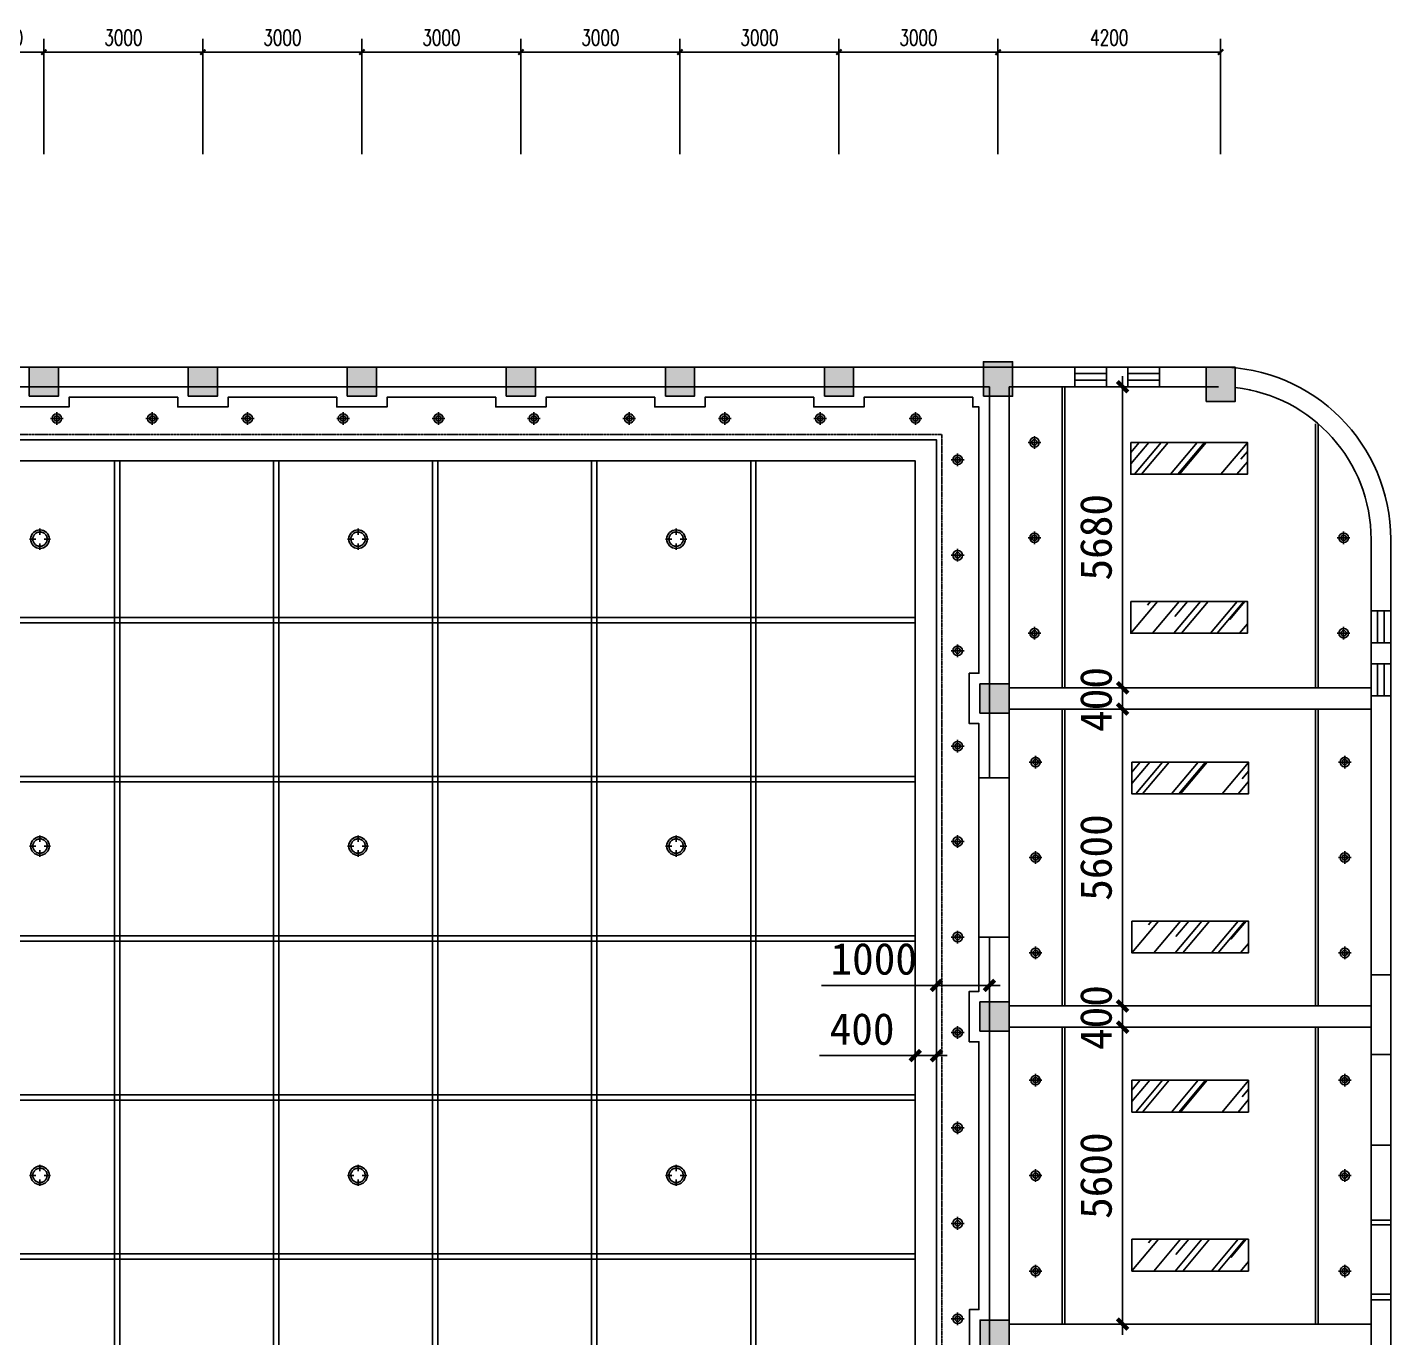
# Model space of a CAD drawing. Header units: millimetres. Extents: x -150677 to 588340, y -254013 to 149700.
# Drawn here: x 504065 to 529788, y 13693 to 38409 of the extents above; entities that cross this region are included whole.
import ezdxf

# ---------------------------------------------------------------- set-up
doc = ezdxf.new("R2010")
doc.units = ezdxf.units.MM
doc.header["$LTSCALE"] = 10
doc.header["$MEASUREMENT"] = 0
doc.linetypes.add('DASHED2', pattern=[0.375, 0.25, -0.125])
for name, color, linetype in [('1-Ba原始建筑墙体', 2, 'Continuous'), ('2-Ba顶面轮廓', 4, 'Continuous'), ('2-Ca墙面装饰', 8, 'Continuous'), ('4-Aa顶面灯具', 1, 'Continuous'), ('5-Aa原始建筑淡显填充', 251, 'Continuous'), ('6-Ab柱体', 6, 'Continuous'), ('6-Bb窗', 5, 'Continuous'), ('CEI_LIGHT', 30, 'Continuous'), ('PUB_DIM', 3, 'Continuous')]:
    doc.layers.add(name, color=color, linetype=linetype)
doc.styles.add('_TCH_DIM_T3', font='SIMPLEX', dxfattribs={"width": 0.705882, "bigfont": 'GBCBIG'})
doc.styles.get("Standard").update_dxf_attribs({"font": ''})
doc.styles.get('Standard').set_extended_font_data('SimSun')
doc.dimstyles.new('_TCH_ARCH&&100', dxfattribs={"dimtxt": 297.5, "dimasz": 100, "dimexe": 250, "dimexo": 300, "dimgap": 126.25, "dimtad": 1, "dimdec": 0, "dimzin": 0, "dimdsep": 46, "dimtxsty": '_TCH_DIM_T3', "dimblk": 'ARCHTICK', "dimcen": 0.09, "dimclrt": 7, "dimazin": 2, "dimtfac": 1, "dimtdec": 0, "dimtix": 1, "dimtmove": 2, "dimatfit": 3, "dimfxl": 1, "dimtolj": 1, "dimtzin": 0, "dimarcsym": 0})
doc.dimstyles.new('DIMN200', dxfattribs={"dimscale": 2, "dimtxt": 300, "dimasz": 100, "dimexe": 100, "dimexo": 300, "dimgap": 100, "dimtad": 1, "dimdec": 0, "dimtxsty": 'Standard', "dimblk": 'ARCHTICK', "dimcen": 2.5, "dimdle": 100, "dimclrd": 8, "dimclre": 8, "dimclrt": 96, "dimadec": 0, "dimazin": 0, "dimtfac": 1, "dimtdec": 0, "dimtmove": 0, "dimatfit": 3, "dimldrblk": 'DOT', "dimfxl": 100, "dimarcsym": 0})
pattern_1 = [(50, (524904.1, 14950.04), (404.41, 1452.725), [9360, -1248, 3120, -624]), (50, (525734, 15262), (-1036.86, 55.45), [1872, -205.92, 3744, -468]), (50, (525216.1, 15480.44), (1765.45, 2754.4), [4992, -873.6, 2496, -624])]
pattern_2 = [(50, (524904.1, 20950.04), (404.41, 1452.725), [9360, -1248, 3120, -624]), (50, (525734, 21262), (-1036.86, 55.45), [1872, -205.92, 3744, -468]), (50, (525216.1, 21480.44), (1765.45, 2754.4), [4992, -873.6, 2496, -624])]
pattern_3 = [(50, (524882.5, 26980.04), (404.41, 1452.725), [9360, -1248, 3120, -624]), (50, (525712.44, 27292), (-1036.86, 55.45), [1872, -205.92, 3744, -468]), (50, (525194.52, 27510.44), (1765.45, 2754.4), [4992, -873.6, 2496, -624])]

# ---------------------------------------------------------------- blocks, each defined once
blk = doc.blocks.new('_ArchTick')
at = {"color": 0, "linetype": 'ByBlock', "const_width": 0.4}
blk.add_lwpolyline([(-0.5, -0.5), (0.5, 0.5)], dxfattribs=at)
blk = doc.blocks.new('*D1386')
at = {"layer": 'Defpoints', "color": 0, "transparency": 16777216}
for p in [(504378, 37939), (502878, 35718), (504378, 35718)]:
    blk.add_point(p, dxfattribs=at)
at = {"layer": 'PUB_DIM', "color": 0, "lineweight": -2, "transparency": 16777216}
for p, q in [((502878, 36018), (502878, 38189)), ((504378, 36018), (504378, 38189)), ((502878, 37939), (504378, 37939))]:
    blk.add_line(p, q, dxfattribs=at)
at = {"layer": 'PUB_DIM', "color": 0, "lineweight": -2, "transparency": 16777216, "xscale": 100, "yscale": 100, "zscale": 100, "rotation": 180}
blk.add_blockref('_ArchTick', (502878, 37939), dxfattribs=at)
at = {"layer": 'PUB_DIM', "color": 0, "lineweight": -2, "transparency": 16777216, "xscale": 100, "yscale": 100, "zscale": 100}
blk.add_blockref('_ArchTick', (504378, 37939), dxfattribs=at)
at = {"layer": 'PUB_DIM', "color": 7, "transparency": 16777216, "insert": (503628, 38214), "char_height": 297.5, "attachment_point": 5, "style": '_TCH_DIM_T3'}
blk.add_mtext('\\A1;1500', dxfattribs=at)
blk = doc.blocks.new('*D1387')
at = {"layer": 'Defpoints', "color": 0, "transparency": 16777216}
for p in [(507378, 37939), (504378, 35718), (507378, 35718)]:
    blk.add_point(p, dxfattribs=at)
at = {"layer": 'PUB_DIM', "color": 0, "lineweight": -2, "transparency": 16777216}
for p, q in [((504378, 36018), (504378, 38189)), ((507378, 36018), (507378, 38189)), ((504378, 37939), (507378, 37939))]:
    blk.add_line(p, q, dxfattribs=at)
at = {"layer": 'PUB_DIM', "color": 0, "lineweight": -2, "transparency": 16777216, "xscale": 100, "yscale": 100, "zscale": 100, "rotation": 180}
blk.add_blockref('_ArchTick', (504378, 37939), dxfattribs=at)
at = {"layer": 'PUB_DIM', "color": 0, "lineweight": -2, "transparency": 16777216, "xscale": 100, "yscale": 100, "zscale": 100}
blk.add_blockref('_ArchTick', (507378, 37939), dxfattribs=at)
at = {"layer": 'PUB_DIM', "color": 7, "transparency": 16777216, "insert": (505878, 38214), "char_height": 297.5, "attachment_point": 5, "style": '_TCH_DIM_T3'}
blk.add_mtext('\\A1;3000', dxfattribs=at)
blk = doc.blocks.new('*D1388')
at = {"layer": 'Defpoints', "color": 0, "transparency": 16777216}
for p in [(510378, 37939), (507378, 35718), (510378, 35718)]:
    blk.add_point(p, dxfattribs=at)
at = {"layer": 'PUB_DIM', "color": 0, "lineweight": -2, "transparency": 16777216}
for p, q in [((507378, 36018), (507378, 38189)), ((510378, 36018), (510378, 38189)), ((507378, 37939), (510378, 37939))]:
    blk.add_line(p, q, dxfattribs=at)
at = {"layer": 'PUB_DIM', "color": 0, "lineweight": -2, "transparency": 16777216, "xscale": 100, "yscale": 100, "zscale": 100, "rotation": 180}
blk.add_blockref('_ArchTick', (507378, 37939), dxfattribs=at)
at = {"layer": 'PUB_DIM', "color": 0, "lineweight": -2, "transparency": 16777216, "xscale": 100, "yscale": 100, "zscale": 100}
blk.add_blockref('_ArchTick', (510378, 37939), dxfattribs=at)
at = {"layer": 'PUB_DIM', "color": 7, "transparency": 16777216, "insert": (508878, 38214), "char_height": 297.5, "attachment_point": 5, "style": '_TCH_DIM_T3'}
blk.add_mtext('\\A1;3000', dxfattribs=at)
blk = doc.blocks.new('*D1389')
at = {"layer": 'Defpoints', "color": 0, "transparency": 16777216}
for p in [(513378, 37939), (510378, 35718), (513378, 35718)]:
    blk.add_point(p, dxfattribs=at)
at = {"layer": 'PUB_DIM', "color": 0, "lineweight": -2, "transparency": 16777216}
for p, q in [((510378, 36018), (510378, 38189)), ((513378, 36018), (513378, 38189)), ((510378, 37939), (513378, 37939))]:
    blk.add_line(p, q, dxfattribs=at)
at = {"layer": 'PUB_DIM', "color": 0, "lineweight": -2, "transparency": 16777216, "xscale": 100, "yscale": 100, "zscale": 100, "rotation": 180}
blk.add_blockref('_ArchTick', (510378, 37939), dxfattribs=at)
at = {"layer": 'PUB_DIM', "color": 0, "lineweight": -2, "transparency": 16777216, "xscale": 100, "yscale": 100, "zscale": 100}
blk.add_blockref('_ArchTick', (513378, 37939), dxfattribs=at)
at = {"layer": 'PUB_DIM', "color": 7, "transparency": 16777216, "insert": (511878, 38214), "char_height": 297.5, "attachment_point": 5, "style": '_TCH_DIM_T3'}
blk.add_mtext('\\A1;3000', dxfattribs=at)
blk = doc.blocks.new('*D1390')
at = {"layer": 'Defpoints', "color": 0, "transparency": 16777216}
for p in [(516378, 37939), (513378, 35718), (516378, 35718)]:
    blk.add_point(p, dxfattribs=at)
at = {"layer": 'PUB_DIM', "color": 0, "lineweight": -2, "transparency": 16777216}
for p, q in [((513378, 36018), (513378, 38189)), ((516378, 36018), (516378, 38189)), ((513378, 37939), (516378, 37939))]:
    blk.add_line(p, q, dxfattribs=at)
at = {"layer": 'PUB_DIM', "color": 0, "lineweight": -2, "transparency": 16777216, "xscale": 100, "yscale": 100, "zscale": 100, "rotation": 180}
blk.add_blockref('_ArchTick', (513378, 37939), dxfattribs=at)
at = {"layer": 'PUB_DIM', "color": 0, "lineweight": -2, "transparency": 16777216, "xscale": 100, "yscale": 100, "zscale": 100}
blk.add_blockref('_ArchTick', (516378, 37939), dxfattribs=at)
at = {"layer": 'PUB_DIM', "color": 7, "transparency": 16777216, "insert": (514878, 38214), "char_height": 297.5, "attachment_point": 5, "style": '_TCH_DIM_T3'}
blk.add_mtext('\\A1;3000', dxfattribs=at)
blk = doc.blocks.new('*D1391')
at = {"layer": 'Defpoints', "color": 0, "transparency": 16777216}
for p in [(519378, 37939), (516378, 35718), (519378, 35718)]:
    blk.add_point(p, dxfattribs=at)
at = {"layer": 'PUB_DIM', "color": 0, "lineweight": -2, "transparency": 16777216}
for p, q in [((516378, 36018), (516378, 38189)), ((519378, 36018), (519378, 38189)), ((516378, 37939), (519378, 37939))]:
    blk.add_line(p, q, dxfattribs=at)
at = {"layer": 'PUB_DIM', "color": 0, "lineweight": -2, "transparency": 16777216, "xscale": 100, "yscale": 100, "zscale": 100, "rotation": 180}
blk.add_blockref('_ArchTick', (516378, 37939), dxfattribs=at)
at = {"layer": 'PUB_DIM', "color": 0, "lineweight": -2, "transparency": 16777216, "xscale": 100, "yscale": 100, "zscale": 100}
blk.add_blockref('_ArchTick', (519378, 37939), dxfattribs=at)
at = {"layer": 'PUB_DIM', "color": 7, "transparency": 16777216, "insert": (517878, 38214), "char_height": 297.5, "attachment_point": 5, "style": '_TCH_DIM_T3'}
blk.add_mtext('\\A1;3000', dxfattribs=at)
blk = doc.blocks.new('*D1392')
at = {"layer": 'Defpoints', "color": 0, "transparency": 16777216}
for p in [(522378, 37939), (519378, 35718), (522378, 35718)]:
    blk.add_point(p, dxfattribs=at)
at = {"layer": 'PUB_DIM', "color": 0, "lineweight": -2, "transparency": 16777216}
for p, q in [((519378, 36018), (519378, 38189)), ((522378, 36018), (522378, 38189)), ((519378, 37939), (522378, 37939))]:
    blk.add_line(p, q, dxfattribs=at)
at = {"layer": 'PUB_DIM', "color": 0, "lineweight": -2, "transparency": 16777216, "xscale": 100, "yscale": 100, "zscale": 100, "rotation": 180}
blk.add_blockref('_ArchTick', (519378, 37939), dxfattribs=at)
at = {"layer": 'PUB_DIM', "color": 0, "lineweight": -2, "transparency": 16777216, "xscale": 100, "yscale": 100, "zscale": 100}
blk.add_blockref('_ArchTick', (522378, 37939), dxfattribs=at)
at = {"layer": 'PUB_DIM', "color": 7, "transparency": 16777216, "insert": (520878, 38214), "char_height": 297.5, "attachment_point": 5, "style": '_TCH_DIM_T3'}
blk.add_mtext('\\A1;3000', dxfattribs=at)
blk = doc.blocks.new('*D1393')
at = {"layer": 'Defpoints', "color": 0, "transparency": 16777216}
for p in [(526578, 37939), (522378, 35718), (526578, 35718)]:
    blk.add_point(p, dxfattribs=at)
at = {"layer": 'PUB_DIM', "color": 0, "lineweight": -2, "transparency": 16777216}
for p, q in [((522378, 36018), (522378, 38189)), ((526578, 36018), (526578, 38189)), ((522378, 37939), (526578, 37939))]:
    blk.add_line(p, q, dxfattribs=at)
at = {"layer": 'PUB_DIM', "color": 0, "lineweight": -2, "transparency": 16777216, "xscale": 100, "yscale": 100, "zscale": 100, "rotation": 180}
blk.add_blockref('_ArchTick', (522378, 37939), dxfattribs=at)
at = {"layer": 'PUB_DIM', "color": 0, "lineweight": -2, "transparency": 16777216, "xscale": 100, "yscale": 100, "zscale": 100}
blk.add_blockref('_ArchTick', (526578, 37939), dxfattribs=at)
at = {"layer": 'PUB_DIM', "color": 7, "transparency": 16777216, "insert": (524478, 38214), "char_height": 297.5, "attachment_point": 5, "style": '_TCH_DIM_T3'}
blk.add_mtext('\\A1;4200', dxfattribs=at)
blk = doc.blocks.new('$WINLIB2D$00000001')
at = {"color": 0}
for points in [[(-0.5, 0.5), (-0.5, -0.5)], [(-0.5, 0.5), (0.5, 0.5)], [(0.5, -0.5), (0.5, 0.5)], [(0.5, 0.167), (-0.5, 0.167)], [(0.5, -0.167), (-0.5, -0.167)], [(-0.5, -0.5), (0.5, -0.5)]]:
    blk.add_lwpolyline(points, dxfattribs=at)
blk = doc.blocks.new('*U1092')
at = {"layer": 'CEI_LIGHT', "color": 252}
for points in [[(-120, 0), (120, 0)], [(0, 120), (0, -120)]]:
    blk.add_lwpolyline(points, dxfattribs=at)
at = {"layer": 'CEI_LIGHT'}
for radius in [90, 50]:
    blk.add_circle((0, 0), radius, dxfattribs=at)
blk = doc.blocks.new('*U1094')
at = {"layer": 'CEI_LIGHT', "color": 252}
for points in [[(-200, 0), (-80, 0)], [(0, 200), (0, 80)], [(200, 0), (80, 0)], [(0, -200), (0, -80)]]:
    blk.add_lwpolyline(points, dxfattribs=at)
at = {"layer": 'CEI_LIGHT'}
blk.add_ellipse((0, 0), major_axis=(175, 0), ratio=1, start_param=-0.000015, end_param=6.28317, dxfattribs=at)
at = {"layer": 'CEI_LIGHT', "color": 252}
blk.add_open_spline([(135, 0), (135, 5), (135, 10), (133, 24), (131, 33), (126, 49), (122, 58), (114, 73), (109, 80), (98, 93), (92, 100), (78, 111), (71, 115), (55, 124), (47, 127), (30, 132), (22, 134), (4, 135), (-5, 135), (-22, 133), (-31, 132), (-47, 127), (-55, 123), (-71, 115), (-78, 110), (-92, 99), (-98, 93), (-109, 80), (-114, 72), (-123, 57), (-126, 49), (-131, 32), (-133, 24), (-135, 6), (-135, -2), (-134, -20), (-132, -28), (-128, -45), (-124, -53), (-116, -69), (-112, -76), (-101, -90), (-95, -97), (-82, -108), (-74, -113), (-59, -122), (-51, -125), (-35, -131), (-26, -133), (-9, -135), (0, -135), (18, -134), (26, -133), (43, -128), (51, -125), (67, -118), (75, -113), (88, -102), (95, -96), (107, -83), (112, -76), (121, -61), (124, -53), (130, -37), (132, -28), (135, -13), (135, -7), (135, 0)], degree=3, knots=[-0.000015, -0.000015, -0.000015, -0.000015, 0.115463, 0.115463, 0.309718, 0.309718, 0.503974, 0.503974, 0.698229, 0.698229, 0.892484, 0.892484, 1.086739, 1.086739, 1.280995, 1.280995, 1.47525, 1.47525, 1.669505, 1.669505, 1.86376, 1.86376, 2.058016, 2.058016, 2.252271, 2.252271, 2.446526, 2.446526, 2.640781, 2.640781, 2.835037, 2.835037, 3.029292, 3.029292, 3.223547, 3.223547, 3.417802, 3.417802, 3.612058, 3.612058, 3.806313, 3.806313, 4.000568, 4.000568, 4.194823, 4.194823, 4.389079, 4.389079, 4.583334, 4.583334, 4.777589, 4.777589, 4.971844, 4.971844, 5.166099, 5.166099, 5.360355, 5.360355, 5.55461, 5.55461, 5.748865, 5.748865, 5.94312, 5.94312, 6.137376, 6.137376, 6.28317, 6.28317, 6.28317, 6.28317], dxfattribs=at)
blk = doc.blocks.new('*D1431')
at = {"layer": '2-Ba顶面轮廓', "color": 8, "lineweight": -2, "transparency": 16777216}
for p, q in [((521218, 20336), (519051, 20336)), ((522418, 20336), (521218, 20336)), ((521218, 20132), (521218, 20136)), ((522218, 20132), (522218, 20136))]:
    blk.add_line(p, q, dxfattribs=at)
at = {"layer": 'Defpoints', "color": 0, "transparency": 16777216}
for p in [(521218, 20732), (522218, 20732), (521218, 20336)]:
    blk.add_point(p, dxfattribs=at)
at = {"layer": '2-Ba顶面轮廓', "color": 8, "lineweight": -2, "transparency": 16777216, "xscale": 200, "yscale": 200, "zscale": 200, "rotation": 180}
blk.add_blockref('_ArchTick', (521218, 20336), dxfattribs=at)
at = {"layer": '2-Ba顶面轮廓', "color": 8, "lineweight": -2, "transparency": 16777216, "xscale": 200, "yscale": 200, "zscale": 200}
blk.add_blockref('_ArchTick', (522218, 20336), dxfattribs=at)
at = {"layer": '2-Ba顶面轮廓', "color": 96, "transparency": 16777216, "insert": (520034, 20836), "char_height": 600, "attachment_point": 5}
blk.add_mtext('1000', dxfattribs=at)
blk = doc.blocks.new('_DOT')
at = {"color": 0, "linetype": 'ByBlock'}
blk.add_line((-0.35, 0), (-1, 0), dxfattribs=at)
at = {"color": 0, "linetype": 'ByBlock', "const_width": 0.35}
blk.add_lwpolyline([(-0.175, 0, 1), (0.175, 0, 1)], format="xyb", close=True, dxfattribs=at)
blk = doc.blocks.new('*D1432')
at = {"layer": '2-Ba顶面轮廓', "color": 8, "lineweight": -2, "transparency": 16777216}
for p, q in [((520818, 19100), (520818, 18813)), ((521218, 19100), (521218, 18813)), ((520818, 19013), (519011, 19013)), ((521418, 19013), (520818, 19013))]:
    blk.add_line(p, q, dxfattribs=at)
at = {"layer": 'Defpoints', "color": 0, "transparency": 16777216}
for p in [(520818, 19700), (521218, 19700), (520818, 19013)]:
    blk.add_point(p, dxfattribs=at)
at = {"layer": '2-Ba顶面轮廓', "color": 8, "lineweight": -2, "transparency": 16777216, "xscale": 200, "yscale": 200, "zscale": 200, "rotation": 180}
blk.add_blockref('_ArchTick', (520818, 19013), dxfattribs=at)
at = {"layer": '2-Ba顶面轮廓', "color": 8, "lineweight": -2, "transparency": 16777216, "xscale": 200, "yscale": 200, "zscale": 200}
blk.add_blockref('_ArchTick', (521218, 19013), dxfattribs=at)
at = {"layer": '2-Ba顶面轮廓', "color": 96, "transparency": 16777216, "insert": (519814, 19513), "char_height": 600, "attachment_point": 5}
blk.add_mtext('400', dxfattribs=at)
blk = doc.blocks.new('*D1421')
at = {"layer": '2-Ba顶面轮廓', "color": 8, "lineweight": -2, "transparency": 16777216}
for p, q in [((524729, 13750), (524729, 19750)), ((524858, 19550), (524929, 19550)), ((524858, 13950), (524929, 13950))]:
    blk.add_line(p, q, dxfattribs=at)
at = {"layer": 'Defpoints', "color": 0, "transparency": 16777216}
for p in [(524258, 19550), (524729, 19550), (524258, 13950)]:
    blk.add_point(p, dxfattribs=at)
at = {"layer": '2-Ba顶面轮廓', "color": 8, "lineweight": -2, "transparency": 16777216, "xscale": 200, "yscale": 200, "zscale": 200}
for p, rotation in [((524729, 19550), 90), ((524729, 13950), 270)]:
    blk.add_blockref('_ArchTick', p, dxfattribs=dict(at, rotation=rotation))
at = {"layer": '2-Ba顶面轮廓', "color": 96, "transparency": 16777216, "insert": (524229, 16750), "char_height": 600, "attachment_point": 5, "rotation": 90}
blk.add_mtext('5600', dxfattribs=at)
blk = doc.blocks.new('*D1422')
at = {"layer": '2-Ba顶面轮廓', "color": 8, "lineweight": -2, "transparency": 16777216}
for p, q in [((524729, 19350), (524729, 20150)), ((524858, 19950), (524929, 19950)), ((524858, 19550), (524929, 19550))]:
    blk.add_line(p, q, dxfattribs=at)
at = {"layer": 'Defpoints', "color": 0, "transparency": 16777216}
for p in [(524258, 19950), (524729, 19950), (524258, 19550)]:
    blk.add_point(p, dxfattribs=at)
at = {"layer": '2-Ba顶面轮廓', "color": 8, "lineweight": -2, "transparency": 16777216, "xscale": 200, "yscale": 200, "zscale": 200}
for p, rotation in [((524729, 19950), 90), ((524729, 19550), 270)]:
    blk.add_blockref('_ArchTick', p, dxfattribs=dict(at, rotation=rotation))
at = {"layer": '2-Ba顶面轮廓', "color": 96, "transparency": 16777216, "insert": (524229, 19731), "char_height": 600, "attachment_point": 5, "rotation": 90}
blk.add_mtext('400', dxfattribs=at)
blk = doc.blocks.new('*D1423')
at = {"layer": '2-Ba顶面轮廓', "color": 8, "lineweight": -2, "transparency": 16777216}
for p, q in [((524729, 19750), (524729, 25750)), ((524858, 25550), (524929, 25550)), ((524858, 19950), (524929, 19950))]:
    blk.add_line(p, q, dxfattribs=at)
at = {"layer": 'Defpoints', "color": 0, "transparency": 16777216}
for p in [(524258, 25550), (524729, 25550), (524258, 19950)]:
    blk.add_point(p, dxfattribs=at)
at = {"layer": '2-Ba顶面轮廓', "color": 8, "lineweight": -2, "transparency": 16777216, "xscale": 200, "yscale": 200, "zscale": 200}
for p, rotation in [((524729, 25550), 90), ((524729, 19950), 270)]:
    blk.add_blockref('_ArchTick', p, dxfattribs=dict(at, rotation=rotation))
at = {"layer": '2-Ba顶面轮廓', "color": 96, "transparency": 16777216, "insert": (524229, 22750), "char_height": 600, "attachment_point": 5, "rotation": 90}
blk.add_mtext('5600', dxfattribs=at)
blk = doc.blocks.new('*D1424')
at = {"layer": '2-Ba顶面轮廓', "color": 8, "lineweight": -2, "transparency": 16777216}
for p, q in [((524729, 25350), (524729, 26150)), ((524858, 25950), (524929, 25950)), ((524858, 25550), (524929, 25550))]:
    blk.add_line(p, q, dxfattribs=at)
at = {"layer": 'Defpoints', "color": 0, "transparency": 16777216}
for p in [(524258, 25950), (524729, 25950), (524258, 25550)]:
    blk.add_point(p, dxfattribs=at)
at = {"layer": '2-Ba顶面轮廓', "color": 8, "lineweight": -2, "transparency": 16777216, "xscale": 200, "yscale": 200, "zscale": 200}
for p, rotation in [((524729, 25950), 90), ((524729, 25550), 270)]:
    blk.add_blockref('_ArchTick', p, dxfattribs=dict(at, rotation=rotation))
at = {"layer": '2-Ba顶面轮廓', "color": 96, "transparency": 16777216, "insert": (524229, 25731), "char_height": 600, "attachment_point": 5, "rotation": 90}
blk.add_mtext('400', dxfattribs=at)
blk = doc.blocks.new('*D1425')
at = {"layer": '2-Ba顶面轮廓', "color": 8, "lineweight": -2, "transparency": 16777216}
for p, q in [((524729, 25750), (524729, 31830)), ((524728, 31630), (524929, 31630)), ((524858, 25950), (524929, 25950))]:
    blk.add_line(p, q, dxfattribs=at)
at = {"layer": 'Defpoints', "color": 0, "transparency": 16777216}
for p in [(524128, 31630), (524729, 31630), (524258, 25950)]:
    blk.add_point(p, dxfattribs=at)
at = {"layer": '2-Ba顶面轮廓', "color": 8, "lineweight": -2, "transparency": 16777216, "xscale": 200, "yscale": 200, "zscale": 200}
for p, rotation in [((524729, 31630), 90), ((524729, 25950), 270)]:
    blk.add_blockref('_ArchTick', p, dxfattribs=dict(at, rotation=rotation))
at = {"layer": '2-Ba顶面轮廓', "color": 96, "transparency": 16777216, "insert": (524229, 28790), "char_height": 600, "attachment_point": 5, "rotation": 90}
blk.add_mtext('5680', dxfattribs=at)

msp = doc.modelspace()

# ---------------------------------------------------------------- hatches: boundary and pattern name
at = {"layer": '4-Aa顶面灯具'}
h = msp.add_hatch(dxfattribs=at)
h.set_pattern_fill('木材', color=256, scale=200, style=0, double=1)
h.set_pattern_definition(pattern_3)
h.paths.add_polyline_path([(524882.5, 30580), (527082.5, 30580), (527082.5, 29980), (524882.5, 29980)])
h = msp.add_hatch(dxfattribs=at)
h.set_pattern_fill('木材', color=256, scale=200, style=0, double=1)
h.set_pattern_definition(pattern_3)
h.paths.add_polyline_path([(524882.5, 27580), (527082.5, 27580), (527082.5, 26980), (524882.5, 26980)])
h = msp.add_hatch(dxfattribs=at)
h.set_pattern_fill('木材', color=256, scale=200, style=0, double=1)
h.set_pattern_definition(pattern_2)
h.paths.add_polyline_path([(524904.1, 24550), (527104.1, 24550), (527104.1, 23950), (524904.1, 23950)])
h = msp.add_hatch(dxfattribs=at)
h.set_pattern_fill('木材', color=256, scale=200, style=0, double=1)
h.set_pattern_definition(pattern_2)
h.paths.add_polyline_path([(524904.1, 21550), (527104.1, 21550), (527104.1, 20950), (524904.1, 20950)])
h = msp.add_hatch(dxfattribs=at)
h.set_pattern_fill('木材', color=256, scale=200, style=0, double=1)
h.set_pattern_definition(pattern_1)
h.paths.add_polyline_path([(524904.1, 18550), (527104.1, 18550), (527104.1, 17950), (524904.1, 17950)])
h = msp.add_hatch(dxfattribs=at)
h.set_pattern_fill('木材', color=256, scale=200, style=0, double=1)
h.set_pattern_definition(pattern_1)
h.paths.add_polyline_path([(524904.1, 15550), (527104.1, 15550), (527104.1, 14950), (524904.1, 14950)])
at = {"layer": '5-Aa原始建筑淡显填充'}
for points in [[(504102.5, 31450), (504652.5, 31450), (504652.5, 32000), (504102.5, 32000)], [(507102.5, 31450), (507652.5, 31450), (507652.5, 32000), (507102.5, 32000)], [(510102.5, 31450), (510652.5, 31450), (510652.5, 32000), (510102.5, 32000)], [(513102.5, 31450), (513652.5, 31450), (513652.5, 32000), (513102.5, 32000)], [(516102.5, 31450), (516652.5, 31450), (516652.5, 32000), (516102.5, 32000)], [(519102.5, 31450), (519652.5, 31450), (519652.5, 32000), (519102.5, 32000)], [(522102.5, 31450), (522652.5, 31450), (522652.5, 32100), (522102.5, 32100)], [(526302.5, 31350), (526852.5, 31350), (526852.5, 32000), (526302.5, 32000)], [(522037.5, 25475), (522587.5, 25475), (522587.5, 26025), (522037.5, 26025)], [(522037.5, 19475), (522587.5, 19475), (522587.5, 20025), (522037.5, 20025)], [(522039.1, 13475), (522589.1, 13475), (522589.1, 14025), (522039.1, 14025)]]:
    msp.add_hatch(color=251, dxfattribs=at).paths.add_polyline_path(points)

# ---------------------------------------------------------------- linework, layer by layer
msp.add_point((527131.2, 31568.4))
msp.add_point((527131.2, 31568.4))
at = {"layer": '1-Ba原始建筑墙体'}
for p, q in [((522337.5, 32000), (502878.4, 32000)), ((523827.5, 32000), (522337.5, 32000)), ((523827.5, 31630), (523827.5, 32000)), ((524827.5, 32000), (524427.5, 32000)), ((524427.5, 32000), (524427.5, 31630)), ((524827.5, 31630), (524827.5, 32000)), ((526537.5, 32000), (525427.5, 32000)), ((525427.5, 32000), (525427.5, 31630)), ((502878.4, 31630), (522217.5, 31630)), ((522217.5, 31630), (522217.5, 24250)), ((522587.5, 31630), (523827.5, 31630)), ((522587.5, 24250), (522587.5, 31630)), ((524427.5, 31630), (524827.5, 31630)), ((525427.5, 31630), (526537.5, 31630)), ((529417.5, 28750), (529417.5, 27400)), ((529787.5, 27400), (529787.5, 28750)), ((529417.5, 27400), (529787.5, 27400)), ((529787.5, 26800), (529417.5, 26800)), ((529417.5, 26800), (529417.5, 26400)), ((529787.5, 26400), (529787.5, 26800)), ((529417.5, 26400), (529787.5, 26400)), ((529787.5, 25800), (529417.5, 25800)), ((529417.5, 25800), (529417.5, 20537.1)), ((529787.5, 20537.1), (529787.5, 25800)), ((522217.5, 24250), (522587.5, 24250)), ((522587.5, 21250), (522217.5, 21250)), ((522217.5, 21250), (522217.5, 12250)), ((522587.5, 12250), (522587.5, 21250)), ((529417.5, 20537.1), (529787.5, 20537.1)), ((529787.5, 19037.1), (529417.5, 19037.1)), ((529417.5, 19037.1), (529417.5, 17323.4)), ((529787.5, 17323.4), (529787.5, 19037.1)), ((529417.5, 17323.4), (529787.5, 17323.4)), ((529417.5, 15823.4), (529417.5, 15908.6)), ((529417.5, 15908.6), (529787.5, 15908.6)), ((529787.5, 15823.4), (529417.5, 15823.4)), ((529787.5, 15908.6), (529787.5, 15823.4)), ((529417.5, 14408.6), (529417.5, 14512.3)), ((529417.5, 14512.3), (529787.5, 14512.3)), ((529787.5, 14408.6), (529417.5, 14408.6)), ((529787.5, 14512.3), (529787.5, 14408.6))]:
    msp.add_line(p, q, dxfattribs=at)
for radius, start, end in [(3250, 0, 90), (2880, 360, 83.72071)]:
    msp.add_arc((526537.5, 28750), radius, start, end, dxfattribs=at)
at = {"layer": '2-Ba顶面轮廓', "color": 8}
for p, q in [((523587.5, 25950), (523587.5, 31630)), ((523637.5, 25950), (523637.5, 31630)), ((528367.5, 30931.8), (528367.5, 25950)), ((528417.5, 30931.8), (528417.5, 25950)), ((505712.5, 3270), (505712.5, 30230)), ((505812.5, 3270), (505812.5, 30230)), ((508712.5, 3270), (508712.5, 30230)), ((508812.5, 3270), (508812.5, 30230)), ((511712.5, 3270), (511712.5, 30230)), ((511812.5, 3270), (511812.5, 30230)), ((514712.5, 3270), (514712.5, 30230)), ((514812.5, 3270), (514812.5, 30230)), ((517712.5, 3270), (517712.5, 30230)), ((517812.5, 3270), (517812.5, 30230)), ((484827.5, 27275), (520817.5, 27275)), ((484827.5, 27175), (520817.5, 27175)), ((523587.5, 19950), (523587.5, 25550)), ((523637.5, 19950), (523637.5, 25550)), ((528367.5, 25550), (528367.5, 19950)), ((528417.5, 25550), (528417.5, 19950)), ((484827.5, 24275), (520817.5, 24275)), ((484827.5, 24175), (520817.5, 24175)), ((484827.5, 21275), (520817.5, 21275)), ((484827.5, 21175), (520817.5, 21175)), ((523587.5, 13950), (523587.5, 19550)), ((523637.5, 13950), (523637.5, 19550)), ((528367.5, 19550), (528367.5, 13950)), ((528417.5, 19550), (528417.5, 13950)), ((484827.5, 18275), (520817.5, 18275)), ((484827.5, 18175), (520817.5, 18175)), ((484827.5, 15275), (520817.5, 15275)), ((484827.5, 15175), (520817.5, 15175))]:
    msp.add_line(p, q, dxfattribs=at)
at = {"layer": '2-Ba顶面轮廓'}
for p, q in [((522587.5, 25950), (529417.5, 25950)), ((522587.5, 25550), (529417.5, 25550)), ((522017.5, 24250), (522017.5, 21250)), ((522587.5, 21250), (522587.5, 24250)), ((529417.5, 20537.1), (529417.5, 19037.1)), ((529787.5, 20537.1), (529787.5, 19037.1)), ((522587.5, 19950), (529417.5, 19950)), ((522587.5, 19550), (529417.5, 19550)), ((529417.5, 17323.4), (529417.5, 15908.6)), ((529787.5, 17323.4), (529787.5, 15908.6)), ((529417.5, 15823.4), (529417.5, 14512.3)), ((529787.5, 14512.3), (529787.5, 15823.4)), ((529417.5, 14408.6), (529417.5, 13012.3)), ((529787.5, 14408.6), (529787.5, 13012.3)), ((522589.1, 13950), (529419.1, 13950))]:
    msp.add_line(p, q, dxfattribs=at)
for points in [[(484427.5, 30630), (521217.5, 30630), (521217.5, 2870), (484427.5, 2870)], [(524882.5, 30580), (527082.5, 30580), (527082.5, 29980), (524882.5, 29980)], [(484827.5, 30230), (520817.5, 30230), (520817.5, 3270), (484827.5, 3270)], [(524882.5, 27580), (527082.5, 27580), (527082.5, 26980), (524882.5, 26980)], [(524904.1, 24550), (527104.1, 24550), (527104.1, 23950), (524904.1, 23950)], [(524904.1, 21550), (527104.1, 21550), (527104.1, 20950), (524904.1, 20950)], [(524904.1, 18550), (527104.1, 18550), (527104.1, 17950), (524904.1, 17950)], [(524904.1, 15550), (527104.1, 15550), (527104.1, 14950), (524904.1, 14950)]]:
    msp.add_lwpolyline(points, close=True, dxfattribs=at)
at = {"layer": '2-Ca墙面装饰'}
for p, q in [((522217.5, 24250), (522017.5, 24250)), ((522217.5, 21250), (522017.5, 21250))]:
    msp.add_line(p, q, dxfattribs=at)
for points in [[(503902.5, 31250), (504852.5, 31250), (504852.5, 31430), (506902.5, 31430), (506902.5, 31250), (507852.5, 31250), (507852.5, 31430), (509902.5, 31430), (509902.5, 31250), (510852.5, 31250), (510852.5, 31430), (512902.5, 31430), (512902.5, 31250), (513852.5, 31250), (513852.5, 31430), (515902.5, 31430), (515902.5, 31250), (516852.5, 31250), (516852.5, 31430), (518902.5, 31430), (518902.5, 31250), (519852.5, 31250), (519852.5, 31430), (521902.5, 31430), (521902.5, 31250), (522017.5, 31250), (522017.5, 26225), (521837.5, 26225), (521837.5, 25275), (522017.5, 25275), (522017.5, 24250)], [(522017.5, 21250), (522017.5, 20225), (521837.5, 20225), (521837.5, 19275), (522017.5, 19275), (522017.5, 14225), (521839.1, 14225), (521839.1, 13275), (522017.5, 13275), (522017.5, 12250)]]:
    msp.add_lwpolyline(points, dxfattribs=at)
at = {"layer": '4-Aa顶面灯具', "linetype": 'DASHED2', "ltscale": 0.01}
msp.add_lwpolyline([(484327.5, 30730), (521317.5, 30730), (521317.5, 2770), (484327.5, 2770)], close=True, dxfattribs=at)
at = {"layer": '6-Ab柱体'}
for points in [[(504102.5, 31450), (504652.5, 31450), (504652.5, 32000), (504102.5, 32000)], [(507102.5, 31450), (507652.5, 31450), (507652.5, 32000), (507102.5, 32000)], [(510102.5, 31450), (510652.5, 31450), (510652.5, 32000), (510102.5, 32000)], [(513102.5, 31450), (513652.5, 31450), (513652.5, 32000), (513102.5, 32000)], [(516102.5, 31450), (516652.5, 31450), (516652.5, 32000), (516102.5, 32000)], [(519102.5, 31450), (519652.5, 31450), (519652.5, 32000), (519102.5, 32000)], [(522102.5, 31450), (522652.5, 31450), (522652.5, 32100), (522102.5, 32100)], [(526302.5, 31350), (526852.5, 31350), (526852.5, 32000), (526302.5, 32000)], [(522037.5, 25475), (522587.5, 25475), (522587.5, 26025), (522037.5, 26025)], [(522037.5, 19475), (522587.5, 19475), (522587.5, 20025), (522037.5, 20025)], [(522039.1, 13475), (522589.1, 13475), (522589.1, 14025), (522039.1, 14025)]]:
    msp.add_lwpolyline(points, close=True, dxfattribs=at)

# ---------------------------------------------------------------- block references
at = {"layer": '4-Aa顶面灯具', "ltscale": 0.25, "rotation": 90}
for name, p in [('*U1092', (504622.5, 31030)), ('*U1092', (506422.5, 31030)), ('*U1092', (508222.5, 31030)), ('*U1092', (510022.5, 31030)), ('*U1092', (511822.5, 31030)), ('*U1092', (513622.5, 31030)), ('*U1092', (515422.5, 31030)), ('*U1092', (517222.5, 31030)), ('*U1092', (519022.5, 31030)), ('*U1092', (520822.5, 31030)), ('*U1094', (504305, 28755)), ('*U1094', (510305, 28755)), ('*U1094', (516305, 28755)), ('*U1092', (528899.1, 28780)), ('*U1092', (528899.1, 26980)), ('*U1092', (528920.7, 24550)), ('*U1094', (504305, 22965.4)), ('*U1094', (510305, 22965.4)), ('*U1094', (516305, 22965.4)), ('*U1092', (528920.7, 22750)), ('*U1092', (528920.7, 20950)), ('*U1092', (528920.7, 18550)), ('*U1094', (504305, 16755)), ('*U1094', (510305, 16755)), ('*U1094', (516305, 16755)), ('*U1092', (528920.7, 16750)), ('*U1092', (528920.7, 14950))]:
    msp.add_blockref(name, p, dxfattribs=at)
at = {"layer": '4-Aa顶面灯具', "ltscale": 0.25, "xscale": -1, "rotation": 270}
for p in [(523065.9, 30580), (521617.5, 30250), (523065.9, 28780), (521617.5, 28450), (523065.9, 26980), (521617.5, 26650), (521617.5, 24850), (523087.5, 24550), (521617.5, 23050), (523087.5, 22750), (521617.5, 21250), (523087.5, 20950), (521617.5, 19450), (523087.5, 18550), (521617.5, 17650), (523087.5, 16750), (521617.5, 15850), (523087.5, 14950), (521617.5, 14050)]:
    msp.add_blockref('*U1092', p, dxfattribs=at)
at = {"layer": '6-Bb窗', "xscale": -600, "zscale": -600}
for p, yscale, rotation in [((524127.5, 31815), 370, 180), ((525127.5, 31815), 370, 180), ((529602.5, 27100), -370, 90), ((529602.5, 26100), -370, 90)]:
    msp.add_blockref('$WINLIB2D$00000001', p, dxfattribs=dict(at, yscale=yscale, rotation=rotation))

# ---------------------------------------------------------------- dimensions: what is measured, and where the dimension line sits
at = {"layer": '2-Ba顶面轮廓'}
for base, p1, p2, picture, middle in [((524728.5, 31630), (524257.9, 25950), (524127.5, 31630), '*D1425', (524228.5, 28790)), ((524728.5, 25550), (524257.9, 19950), (524257.9, 25550), '*D1423', (524228.5, 22750)), ((524728.5, 19550), (524257.9, 13950), (524257.9, 19550), '*D1421', (524228.5, 16750))]:
    dim = msp.add_linear_dim(base=base, p1=p1, p2=p2, angle=270, dimstyle='DIMN200', override={"dimtmove": 1}, dxfattribs=at)
    dim.commit()
    dim.dimension.update_dxf_attribs({"geometry": picture, "text_midpoint": middle})
for base, p1, p2, picture, middle in [((524728.5, 25950), (524257.9, 25550), (524257.9, 25950), '*D1424', (524728.5, 25731.1)), ((524728.5, 19950), (524257.9, 19550), (524257.9, 19950), '*D1422', (524728.5, 19731.1))]:
    dim = msp.add_linear_dim(base=base, p1=p1, p2=p2, angle=270, dimstyle='DIMN200', override={"dimtmove": 1}, dxfattribs=at)
    dim.commit()
    dim.dimension.update_dxf_attribs({"geometry": picture, "text_midpoint": middle, "dimtype": 128})
for p1, p2, distance, picture, middle in [((522217.5, 20731.7), (521217.5, 20731.7), 395.9, '*D1431', (520034.2, 20835.8)), ((521217.5, 19699.8), (520817.5, 19699.8), 686.5, '*D1432', (519814.2, 19513.3))]:
    dim = msp.add_aligned_dim(p1=p1, p2=p2, distance=distance, dimstyle='DIMN200', dxfattribs=at)
    dim.commit()
    dim.dimension.update_dxf_attribs({"geometry": picture, "text_midpoint": middle})
at = {"layer": 'PUB_DIM'}
for p1, p2, picture, middle in [((502877.5, 35718.2), (504377.5, 35718.2), '*D1386', (503627.5, 38213.7)), ((504377.5, 35718.2), (507377.5, 35718.2), '*D1387', (505877.5, 38213.7)), ((507377.5, 35718.2), (510377.5, 35718.2), '*D1388', (508877.5, 38213.7)), ((510377.5, 35718.2), (513377.5, 35718.2), '*D1389', (511877.5, 38213.7)), ((513377.5, 35718.2), (516377.5, 35718.2), '*D1390', (514877.5, 38213.7)), ((516377.5, 35718.2), (519377.5, 35718.2), '*D1391', (517877.5, 38213.7)), ((519377.5, 35718.2), (522377.5, 35718.2), '*D1392', (520877.5, 38213.7)), ((522377.5, 35718.2), (526577.5, 35718.2), '*D1393', (524477.5, 38213.7))]:
    dim = msp.add_aligned_dim(p1=p1, p2=p2, distance=2220.4, dimstyle='_TCH_ARCH&&100', dxfattribs=at)
    dim.commit()
    dim.dimension.update_dxf_attribs({"geometry": picture, "text_midpoint": middle})

doc.saveas('drawing.dxf')
